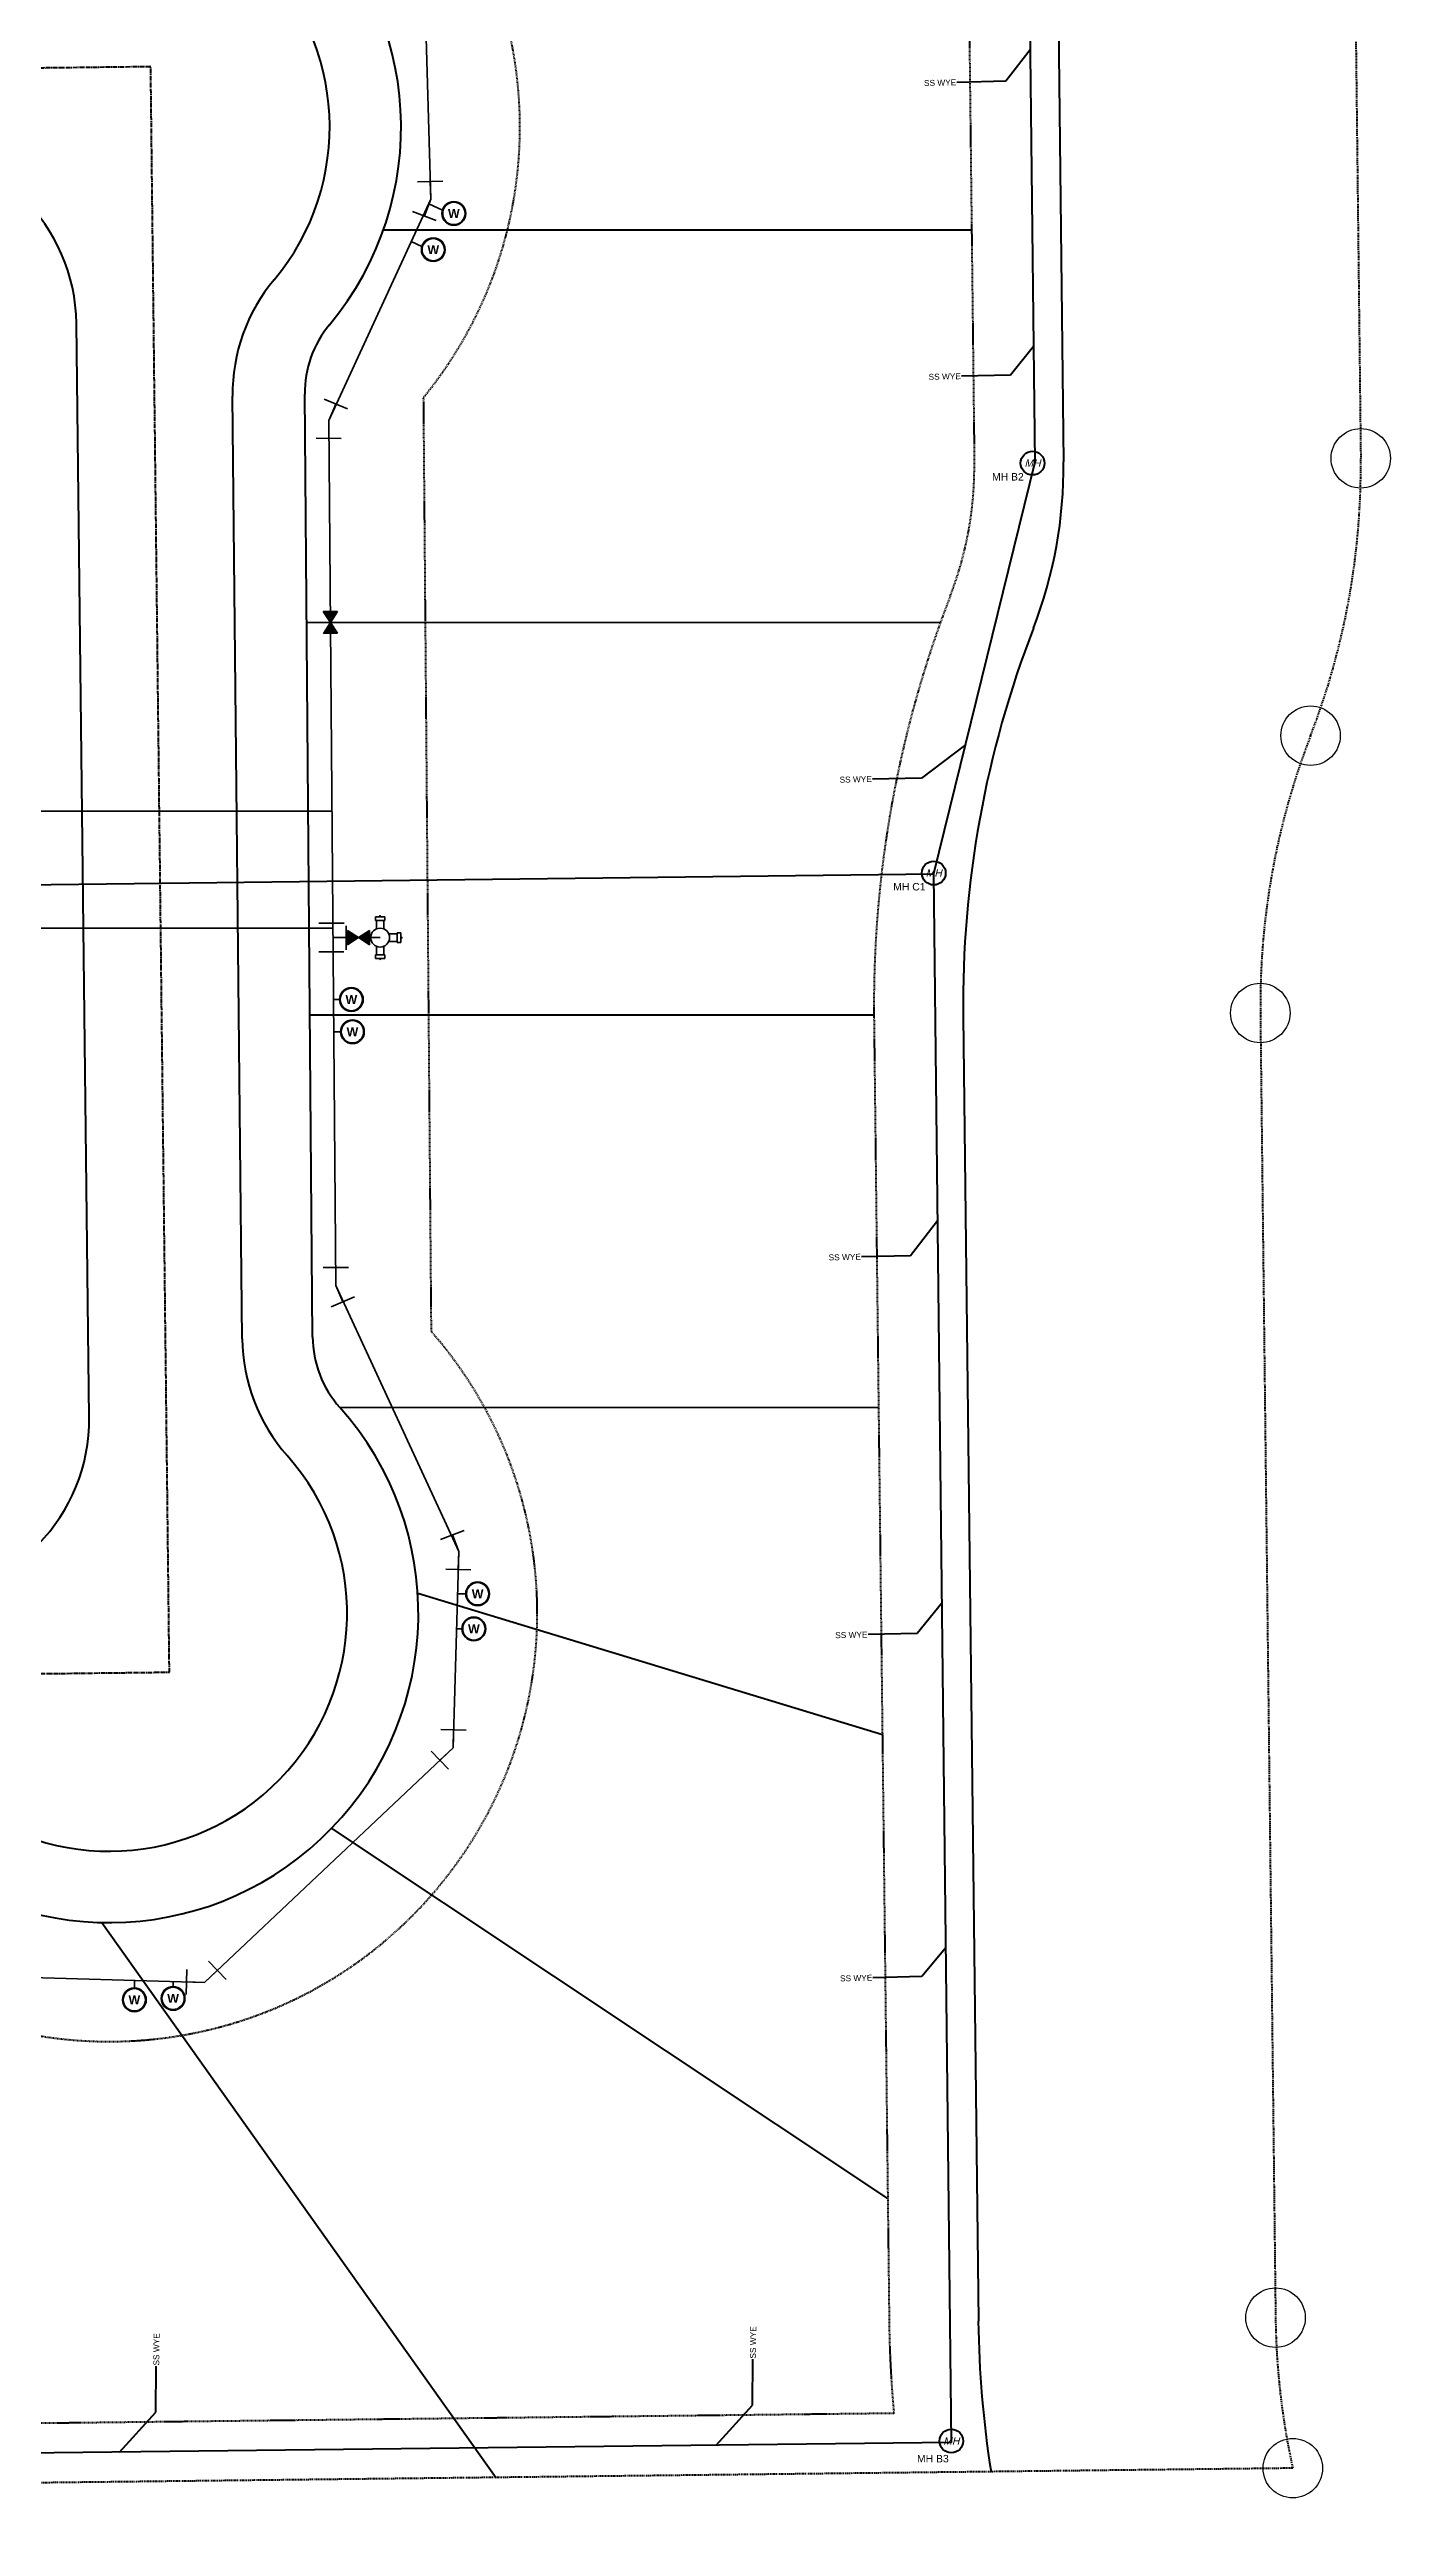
# Model space of a CAD drawing. Header units: feet. Extents: x -96 to 999, y -5 to 696.
# Drawn here: x 630.6 to 856.2, y 0 to 416.5 of the extents above; entities that cross this region are included whole.
import ezdxf
from ezdxf import colors
from ezdxf.entities.mleader import LeaderData, LeaderLine
from ezdxf.enums import TextEntityAlignment as Align
from ezdxf.math import Vec2, Vec3

# ---------------------------------------------------------------- set-up
doc = ezdxf.new("R2010")
doc.units = ezdxf.units.FT
doc.header["$MEASUREMENT"] = 0
for name, pattern in [('AutoCAD_Module2$0$BORDER2', [0.875, 0.25, -0.125, 0.25, -0.125, 0, -0.125]), ('CENTER2', [1.125, 0.75, -0.125, 0.125, -0.125]), ('HIDDEN2', [0.1875, 0.125, -0.0625])]:
    doc.linetypes.add(name, pattern=pattern)
doc.layers.get('0').update_dxf_attribs({"plot": 0})
for name, color, linetype, lineweight in [('AutoCAD_Module2$0$BOUNDARY', 7, 'AutoCAD_Module2$0$BORDER2', 90), ('BUILDINGLINE', 6, 'HIDDEN2', 40), ('EASEMENT', 3, 'HIDDEN2', 40), ('LOTLINES', 231, 'Continuous', 60), ('ROW', 5, 'Continuous', 80), ('SEWERLINE', 33, 'linetype-1', 60), ('STREET', 254, 'Continuous', 60), ('WATERLINE', 4, 'Continuous', 35), ('X-ROAD-CL', 2, 'CENTER2', 40)]:
    doc.layers.add(name, color=color, linetype=linetype, lineweight=lineweight)
doc.layers.add('AutoCAD_Module2$0$ENDPOINT', color=1, linetype='Continuous')
doc.styles.add('EXISTING', font='arial.ttf', dxfattribs={"oblique": 15})
doc.styles.add('PROPOSED', font='arialbd.ttf', dxfattribs={"height": 2.5})
doc.styles.get("Standard").update_dxf_attribs({"font": 'arial.ttf'})
doc.linetypes.add('linetype-1', pattern='A,2.5,-0.1,["SS",Standard,S=0.1,R=0,X=-0.05,Y=-0.05],-0.2', length=2.8)

# ---------------------------------------------------------------- blocks, each defined once
blk = doc.blocks.new('FH-P')
h = blk.add_hatch(color=256)
h.dxf.hatch_style = 1
h.paths.add_polyline_path([(1.19, 6), (0, 6), (0, 4.16)])
h.paths.add_polyline_path([(0, 4.16), (0, 2.33), (1.19, 2.33)])
h.paths.add_polyline_path([(0, 4.16), (-1.19, 2.33), (0, 2.33)])
h.paths.add_polyline_path([(0, 6), (-1.19, 6), (0, 4.16)])
for p, q in [((-3.51, 8.61), (-3.51, 7.02)), ((-3.51, 8.61), (-2.87, 8.61)), ((-2.87, 8.61), (-2.87, 7.02)), ((-2.87, 8.45), (-1.46, 8.45)), ((-0.8, 11.32), (0.8, 11.32)), ((-0.8, 11.32), (-0.8, 10.68)), ((-0.8, 10.68), (0.8, 10.68)), ((-0.64, 10.68), (-0.64, 9.28)), ((0.64, 10.68), (0.64, 9.28)), ((0.8, 11.32), (0.8, 10.68)), ((1.46, 8.45), (2.87, 8.45)), ((2.87, 8.61), (2.87, 7.02)), ((2.87, 8.61), (3.51, 8.61)), ((3.51, 8.61), (3.51, 7.02)), ((-3.51, 7.02), (-2.87, 7.02)), ((-2.87, 7.18), (-1.46, 7.18)), ((-1.19, 6), (1.19, 6)), ((0, 4.16), (-1.19, 6)), ((0, 7.81), (0, 0)), ((0, 4.16), (1.19, 6)), ((1.46, 7.18), (2.87, 7.18)), ((2.87, 7.02), (3.51, 7.02)), ((-2.41, -2.52), (-2.41, 1.75)), ((-1.98, 2.12), (2.05, 2.12)), ((0, 4.16), (-1.19, 2.33)), ((-1.19, 2.33), (1.19, 2.33)), ((0, 4.16), (1.19, 2.33)), ((2.41, -2.52), (2.41, 1.7))]:
    blk.add_line(p, q)
at = {"const_width": 0.159}
for points in [[(-0.07, 11.46, 1), (0.09, 11.46, 1)], [(-3.74, 7.79, 1), (-3.58, 7.79, 1)], [(3.56, 7.81, 1), (3.72, 7.81, 1)]]:
    blk.add_lwpolyline(points, format="xyb", close=True, dxfattribs=at)
blk.add_circle((0, 7.81), 1.59)
blk = doc.blocks.new('45')
for p, q in [((2.11, 3.04), (-2.11, 3.03)), ((0, 3.03), (0, 0)), ((2.12, -2.12), (0, 0)), ((3.63, -0.61), (0.62, -3.63))]:
    blk.add_line(p, q)
blk = doc.blocks.new('225')
for p, q in [((-3.12, 1.96), (0.82, 3.59)), ((-1.15, 2.77), (0, 0)), ((0, 0), (0, -3)), ((-2.11, -3), (2.11, -3))]:
    blk.add_line(p, q)
blk = doc.blocks.new('WM-P')
h = blk.add_hatch(color=256)
h.dxf.hatch_style = 1
h.paths.add_polyline_path([(2, 0, 1), (-2, 0, 1)])
h.paths.add_polyline_path([(-1.88, 0, -1), (1.88, 0, -1)], flags=16)
h.paths.add_polyline_path([(-1.49, 0.51, -1), (1.49, -0.51, -1)], flags=0)
h.paths.add_polyline_path([(-1.36, -1.13), (1.36, -1.13), (1.36, 1.12), (-1.36, 1.12)], flags=8)
for radius in [2, 1.88]:
    blk.add_circle((0, 0), radius)
at = {"style": 'PROPOSED'}
blk.add_text('W', height=1.5, dxfattribs=at).set_placement((0, 0), align=Align.MIDDLE_CENTER)
blk = doc.blocks.new('VALVE-P')
h = blk.add_hatch(color=256)
h.dxf.hatch_style = 1
h.paths.add_polyline_path([(-1.84, 1.19), (-1.84, -1.19), (0, 0)])
h.paths.add_polyline_path([(1.84, 1.19), (0, 0), (1.84, -1.19)])
for p, q in [((0, 0), (-1.84, 1.19)), ((-1.84, -1.19), (-1.84, 1.19)), ((0, 0), (-1.84, -1.19)), ((0, 0), (1.84, 1.19)), ((0, 0), (1.84, -1.19)), ((1.84, -1.19), (1.84, 1.19))]:
    blk.add_line(p, q)
blk = doc.blocks.new('MH-E')
blk.add_circle((0, 0), 2)
at = {"style": 'EXISTING', "oblique": 15}
blk.add_text('MH', height=1.25, dxfattribs=at).set_placement((0, 0), align=Align.MIDDLE_CENTER)
blk = doc.blocks.new('_None')

msp = doc.modelspace()

# ---------------------------------------------------------------- linework, layer by layer
at = {"layer": 'AutoCAD_Module2$0$BOUNDARY'}
for p, q in [((848.66, 562.15), (851.16, 347.8)), ((834.27, 254.52), (836.83, 35.11)), ((839.73, 9.8), (0, 0))]:
    msp.add_line(p, q, dxfattribs=at)
for centre, start, end in [((726.17, 346.34), 338.81, 0.6689), ((959.27, 255.98), 158.81, 180.6689), ((961.82, 36.57), 180.6683, 192.3678)]:
    msp.add_arc(centre, 125, start, end, dxfattribs=at)
at = {"layer": 'AutoCAD_Module2$0$ENDPOINT'}
for centre in [(851.16, 347.8), (842.72, 301.16), (834.27, 254.52), (836.83, 35.11), (839.73, 9.8)]:
    msp.add_circle(centre, 5, dxfattribs=at)
at = {"layer": 'BUILDINGLINE'}
msp.add_line((694.84, 200.96), (693.53, 358.03), dxfattribs=at)
for centre, start, end in [((637.73, 403.53), 320.8038, 131.4428), ((640.65, 153.55), 230.7812, 41.1794)]:
    msp.add_arc(centre, 72, start, end, dxfattribs=at)
at = {"layer": 'EASEMENT'}
for p, q in [((783.83, 547.24), (786.16, 347.04)), ((769.28, 253.76), (771.84, 34.35)), ((772.64, 19.02), (14.88, 10.17))]:
    msp.add_line(p, q, dxfattribs=at)
for centre, radius, start, end in [((726.17, 346.34), 60, 338.81, 0.6689), ((959.27, 255.98), 190, 158.81, 180.6689), ((961.82, 36.57), 190, 180.6683, 185.3015)]:
    msp.add_arc(centre, radius, start, end, dxfattribs=at)
at = {"layer": 'LOTLINES'}
for p, q in [((686.76, 386.2), (785.71, 386.25)), ((673.85, 320.2), (780.47, 320.25)), ((674.4, 254.2), (769.27, 254.24)), ((679.43, 188.2), (770.04, 188.24)), ((692.54, 156.97), (770.69, 133.16)), ((771.6, 55.15), (678.05, 117.42)), ((639.38, 101.57), (705.74, 8.2))]:
    msp.add_line(p, q, dxfattribs=at)
at = {"layer": 'ROW'}
for p, q in [((798.66, 561.56), (801.16, 347.22)), ((674.85, 200.04), (673.53, 358.59)), ((784.28, 253.93), (786.84, 34.53))]:
    msp.add_line(p, q, dxfattribs=at)
for centre, radius, start, end in [((637.73, 403.53), 52, 320.2168, 132.0493), ((691.53, 358.74), 18, 140.2168, 180.4781), ((726.17, 346.34), 75, 338.81, 0.6689), ((959.27, 255.98), 175, 158.81, 180.6689), ((692.85, 200.19), 18, 180.4781, 221.7829), ((640.65, 153.55), 52, 230.1923, 41.7829), ((961.82, 36.57), 175, 180.6683, 188.9965)]:
    msp.add_arc(centre, radius, start, end, dxfattribs=at)
at = {"layer": 'SEWERLINE'}
for p, q in [((793.89, 557.22), (796.35, 347.15)), ((796.35, 347.15), (779.31, 277.91)), ((162.26, 270.46), (779.31, 277.91)), ((779.31, 277.91), (782.25, 14.12)), ((782.25, 14.12), (5.12, 5.05))]:
    msp.add_line(p, q, dxfattribs=at)
at = {"layer": 'STREET'}
for p, q in [((637.27, 186.51), (635.12, 370.5)), ((663.01, 199.71), (661.39, 358.26))]:
    msp.add_line(p, q, dxfattribs=at)
for centre, radius, start, end in [((637.73, 403.53), 40, 320.0324, 131.6403), ((605.12, 370.15), 30, 0.6689, 90.6689), ((691.38, 358.57), 30, 140.0324, 180.5867), ((693.01, 200.02), 30, 180.5867, 221.5908), ((607.27, 186.16), 30, 270.6689, 0.6689), ((640.65, 153.55), 40, 230.1127, 41.5908)]:
    msp.add_arc(centre, radius, start, end, dxfattribs=at)
at = {"layer": 'WATERLINE'}
for p, q in [((694.72, 391.36), (693.76, 424.34)), ((677.57, 354.16), (694.72, 391.36)), ((696.69, 389.55), (694.38, 390.62)), ((693.23, 383.45), (691.45, 384.27)), ((678.78, 208.71), (677.57, 354.16)), ((622.41, 288.45), (678.11, 288.45)), ((622.53, 268.76), (678.28, 268.76)), ((679.37, 256.79), (678.38, 256.78)), ((679.68, 251.37), (678.42, 251.37)), ((678.78, 208.71), (699.43, 163.94)), ((699.43, 163.94), (698.47, 130.95)), ((700.61, 156.85), (699.22, 156.85)), ((699.98, 150.95), (699.05, 150.97)), ((698.47, 130.95), (656.65, 91.48)), ((656.65, 91.48), (615.61, 92.67)), ((644.87, 90.45), (644.87, 91.83)), ((651.38, 90.81), (651.4, 91.64))]:
    msp.add_line(p, q, dxfattribs=at)
at = {"layer": 'X-ROAD-CL'}
for p, q in [((647.62, 413.65), (135.47, 407.67)), ((647.62, 413.65), (135.47, 407.67)), ((650.77, 143.67), (647.62, 413.65)), ((138.62, 137.69), (650.77, 143.67))]:
    msp.add_line(p, q, dxfattribs=at)

# ---------------------------------------------------------------- block references
at = {"layer": 'SEWERLINE'}
for p in [(795.95, 347), (779.33, 278.06), (782.29, 14.37)]:
    msp.add_blockref('MH-E', p, dxfattribs=at)
at = {"layer": 'WATERLINE', "xscale": -1}
for p, rotation in [((694.72, 391.36), 181.6589406609635), ((677.57, 354.16), 359.704167161185)]:
    msp.add_blockref('225', p, dxfattribs=dict(at, rotation=rotation))
at = {"layer": 'WATERLINE'}
for p in [(698.61, 388.99), (695.15, 382.89), (681.37, 256.79), (681.55, 251.37), (702.61, 156.85), (701.98, 150.95), (644.87, 88.57), (651.38, 88.81)]:
    msp.add_blockref('WM-P', p, dxfattribs=at)
for name, p, rotation in [('VALVE-P', (677.85, 320.2), 270.4780630049674), ('FH-P', (678.4, 267.2), 270), ('225', (678.78, 208.71), 180.295832838815), ('225', (699.43, 163.94), 358.3410593390365), ('45', (698.47, 130.95), 133.3410593390371), ('45', (656.65, 91.48), 88.34105933903669)]:
    msp.add_blockref(name, p, dxfattribs=dict(at, rotation=rotation))

# ---------------------------------------------------------------- texts
at = {"layer": 'SEWERLINE', "char_height": 1.25, "attachment_point": 1}
for s, insert in [('MH B2', (789.14, 345.32)), ('MH C1', (772.52, 276.38)), ('MH B3', (776.52, 12.03))]:
    msp.add_mtext_dynamic_manual_height_columns(s, width=6.2105, gutter_width=1, heights=[0], dxfattribs=dict(at, insert=insert))

# ---------------------------------------------------------------- leaders
at = {"layer": 'SEWERLINE'}
ml = msp.add_multileader_mtext('Standard', dxfattribs=at)
ml.set_content('SS WYE', color=256)
ml.set_leader_properties(color=256, linetype='ByLayer', lineweight=-1)
ml.set_arrow_properties(name='NONE')
ml.build(insert=Vec2(0, 0))
ml.multileader.update_dxf_attribs({"dogleg_length": 0.36, "arrow_head_size": 1.5})
ctx = ml.context
ctx.base_point, ctx.char_height, ctx.arrow_head_size, ctx.landing_gap_size, ctx.plane_origin, ctx.plane_x_axis, ctx.plane_y_axis = Vec3(777.73, 410.9), 1, 1.5, 0.09, Vec3(795.38, 415.9), Vec3(0.999752, 0.022279), Vec3(-0.022279, 0.999752)
ctx.text_align_type = 2
notes = []
notes.append((ctx, [(0, (1, 1, 0), (791.46, 411.2), (-0.999752, -0.022279), 8.26, [(0, [(795.54, 416.52)], 0, [])])]))
ctx.mtext.insert, ctx.mtext.text_direction, ctx.mtext.rotation, ctx.mtext.alignment, ctx.mtext.flow_direction = Vec3(783.11, 411.53), Vec3(0.999752, 0.022279), 0.022281, 3, 5
ml = msp.add_multileader_mtext('Standard', dxfattribs=at)
ml.set_content('SS WYE', color=256)
ml.set_leader_properties(color=256, linetype='ByLayer', lineweight=-1)
ml.set_arrow_properties(name='NONE')
ml.build(insert=Vec2(0, 0))
ml.multileader.update_dxf_attribs({"dogleg_length": 0.36, "arrow_head_size": 1.5})
ctx = ml.context
ctx.base_point, ctx.char_height, ctx.arrow_head_size, ctx.landing_gap_size, ctx.plane_origin, ctx.plane_x_axis, ctx.plane_y_axis = Vec3(778.51, 361.49), 1, 1.5, 0.09, Vec3(796.16, 366.49), Vec3(0.999752, 0.022279), Vec3(-0.022279, 0.999752)
ctx.text_align_type = 2
notes.append((ctx, [(0, (1, 1, 0), (792.24, 361.8), (-0.999752, -0.022279), 8.26, [(0, [(796.12, 366.58)], 0, [])])]))
ctx.mtext.insert, ctx.mtext.text_direction, ctx.mtext.rotation, ctx.mtext.alignment, ctx.mtext.flow_direction = Vec3(783.89, 362.12), Vec3(0.999752, 0.022279), 0.022281, 3, 5
ml = msp.add_multileader_mtext('Standard', dxfattribs=at)
ml.set_content('SS WYE', color=256)
ml.set_leader_properties(color=256, linetype='ByLayer', lineweight=-1)
ml.set_arrow_properties(name='NONE')
ml.build(insert=Vec2(0, 0))
ml.multileader.update_dxf_attribs({"dogleg_length": 0.36, "arrow_head_size": 1.5})
ctx = ml.context
ctx.base_point, ctx.char_height, ctx.arrow_head_size, ctx.landing_gap_size, ctx.plane_origin, ctx.plane_x_axis, ctx.plane_y_axis = Vec3(763.54, 293.74), 1, 1.5, 0.09, Vec3(781.19, 298.74), Vec3(0.999752, 0.022279), Vec3(-0.022279, 0.999752)
ctx.text_align_type = 2
notes.append((ctx, [(0, (1, 1, 0), (777.27, 294.04), (-0.999752, -0.022279), 8.26, [(0, [(784.65, 299.64)], 0, [])])]))
ctx.mtext.insert, ctx.mtext.text_direction, ctx.mtext.rotation, ctx.mtext.alignment, ctx.mtext.flow_direction = Vec3(768.91, 294.37), Vec3(0.999752, 0.022279), 0.022281, 3, 5
ml = msp.add_multileader_mtext('Standard', dxfattribs=at)
ml.set_content('SS WYE', color=256)
ml.set_leader_properties(color=256, linetype='ByLayer', lineweight=-1)
ml.set_arrow_properties(name='NONE')
ml.build(insert=Vec2(0, 0))
ml.multileader.update_dxf_attribs({"dogleg_length": 0.36, "arrow_head_size": 1.5})
ctx = ml.context
ctx.base_point, ctx.char_height, ctx.arrow_head_size, ctx.landing_gap_size, ctx.plane_origin, ctx.plane_x_axis, ctx.plane_y_axis = Vec3(761.7, 213.4), 1, 1.5, 0.09, Vec3(779.35, 218.4), Vec3(0.999752, 0.022279), Vec3(-0.022279, 0.999752)
ctx.text_align_type = 2
notes.append((ctx, [(0, (1, 1, 0), (775.43, 213.71), (-0.999752, -0.022279), 8.26, [(0, [(779.96, 219.56)], 0, [])])]))
ctx.mtext.insert, ctx.mtext.text_direction, ctx.mtext.rotation, ctx.mtext.alignment, ctx.mtext.flow_direction = Vec3(767.07, 214.03), Vec3(0.999752, 0.022279), 0.022281, 3, 5
ml = msp.add_multileader_mtext('Standard', dxfattribs=at)
ml.set_content('SS WYE', color=256)
ml.set_leader_properties(color=256, linetype='ByLayer', lineweight=-1)
ml.set_arrow_properties(name='NONE')
ml.build(insert=Vec2(0, 0))
ml.multileader.update_dxf_attribs({"dogleg_length": 0.36, "arrow_head_size": 1.5})
ctx = ml.context
ctx.base_point, ctx.char_height, ctx.arrow_head_size, ctx.landing_gap_size, ctx.plane_origin, ctx.plane_x_axis, ctx.plane_y_axis = Vec3(762.81, 149.87), 1, 1.5, 0.09, Vec3(780.46, 154.87), Vec3(0.999752, 0.022279), Vec3(-0.022279, 0.999752)
ctx.text_align_type = 2
notes.append((ctx, [(0, (1, 1, 0), (776.54, 150.18), (-0.999752, -0.022279), 8.26, [(0, [(780.67, 155.29)], 0, [])])]))
ctx.mtext.insert, ctx.mtext.text_direction, ctx.mtext.rotation, ctx.mtext.alignment, ctx.mtext.flow_direction = Vec3(768.18, 150.5), Vec3(0.999752, 0.022279), 0.022281, 3, 5
ml = msp.add_multileader_mtext('Standard', dxfattribs=at)
ml.set_content('SS WYE', color=256)
ml.set_leader_properties(color=256, linetype='ByLayer', lineweight=-1)
ml.set_arrow_properties(name='NONE')
ml.build(insert=Vec2(0, 0))
ml.multileader.update_dxf_attribs({"dogleg_length": 0.36, "arrow_head_size": 1.5})
ctx = ml.context
ctx.base_point, ctx.char_height, ctx.arrow_head_size, ctx.landing_gap_size, ctx.plane_origin, ctx.plane_x_axis, ctx.plane_y_axis = Vec3(763.61, 92.15), 1, 1.5, 0.09, Vec3(781.26, 97.15), Vec3(0.999752, 0.022279), Vec3(-0.022279, 0.999752)
ctx.text_align_type = 2
notes.append((ctx, [(0, (1, 1, 0), (777.34, 92.46), (-0.999752, -0.022279), 8.26, [(0, [(781.32, 97.24)], 0, [])])]))
ctx.mtext.insert, ctx.mtext.text_direction, ctx.mtext.rotation, ctx.mtext.alignment, ctx.mtext.flow_direction = Vec3(768.99, 92.78), Vec3(0.999752, 0.022279), 0.022281, 3, 5
ml = msp.add_multileader_mtext('Standard', dxfattribs=at)
ml.set_content('SS WYE', color=256)
ml.set_leader_properties(color=256, linetype='ByLayer', lineweight=-1)
ml.set_arrow_properties(name='NONE')
ml.build(insert=Vec2(0, 0))
ml.multileader.update_dxf_attribs({"dogleg_length": 0.36, "arrow_head_size": 1.5})
ctx = ml.context
ctx.base_point, ctx.char_height, ctx.arrow_head_size, ctx.landing_gap_size, ctx.plane_origin, ctx.plane_x_axis, ctx.plane_y_axis = Vec3(748.92, 28.14), 1, 1.5, 0.09, Vec3(741.05, 12.05), Vec3(0.010014, 0.99995), Vec3(-0.99995, 0.010014)
notes.append((ctx, [(0, (1, 1, 0), (748.85, 20.39), (0.010014, 0.99995), 7.76, [(0, [(742.71, 13.66)], 0, [])])]))
ctx.mtext.insert, ctx.mtext.text_direction, ctx.mtext.rotation, ctx.mtext.flow_direction = Vec3(748.42, 28.24), Vec3(0.010014, 0.99995), 1.560782, 5
ml = msp.add_multileader_mtext('Standard', dxfattribs=at)
ml.set_content('SS WYE', color=256)
ml.set_leader_properties(color=256, linetype='ByLayer', lineweight=-1)
ml.set_arrow_properties(name='NONE')
ml.build(insert=Vec2(0, 0))
ml.multileader.update_dxf_attribs({"dogleg_length": 0.36, "arrow_head_size": 1.5})
ctx = ml.context
ctx.base_point, ctx.char_height, ctx.arrow_head_size, ctx.landing_gap_size, ctx.plane_origin, ctx.plane_x_axis, ctx.plane_y_axis = Vec3(648.56, 26.97), 1, 1.5, 0.09, Vec3(640.68, 10.88), Vec3(0.010014, 0.99995), Vec3(-0.99995, 0.010014)
notes.append((ctx, [(0, (1, 1, 0), (648.48, 19.21), (0.010014, 0.99995), 7.76, [(0, [(642.35, 12.49)], 0, [])])]))
ctx.mtext.insert, ctx.mtext.text_direction, ctx.mtext.rotation, ctx.mtext.flow_direction = Vec3(648.05, 27.07), Vec3(0.010014, 0.99995), 1.560782, 5
for ctx, leaders in notes:
    for number, flags, end, landing, length, lines in leaders:
        leader = LeaderData()
        leader.index, (leader.has_last_leader_line, leader.has_dogleg_vector, leader.attachment_direction) = number, flags
        leader.last_leader_point, leader.dogleg_vector, leader.dogleg_length = Vec3(end), Vec3(landing), length
        for number, points, colour, breaks in lines:
            line = LeaderLine()
            line.index, line.vertices, line.color, line.breaks = number, Vec3.list(points), colors.encode_raw_color(colour), breaks
            leader.lines.append(line)
        ctx.leaders.append(leader)

doc.saveas('drawing.dxf')
